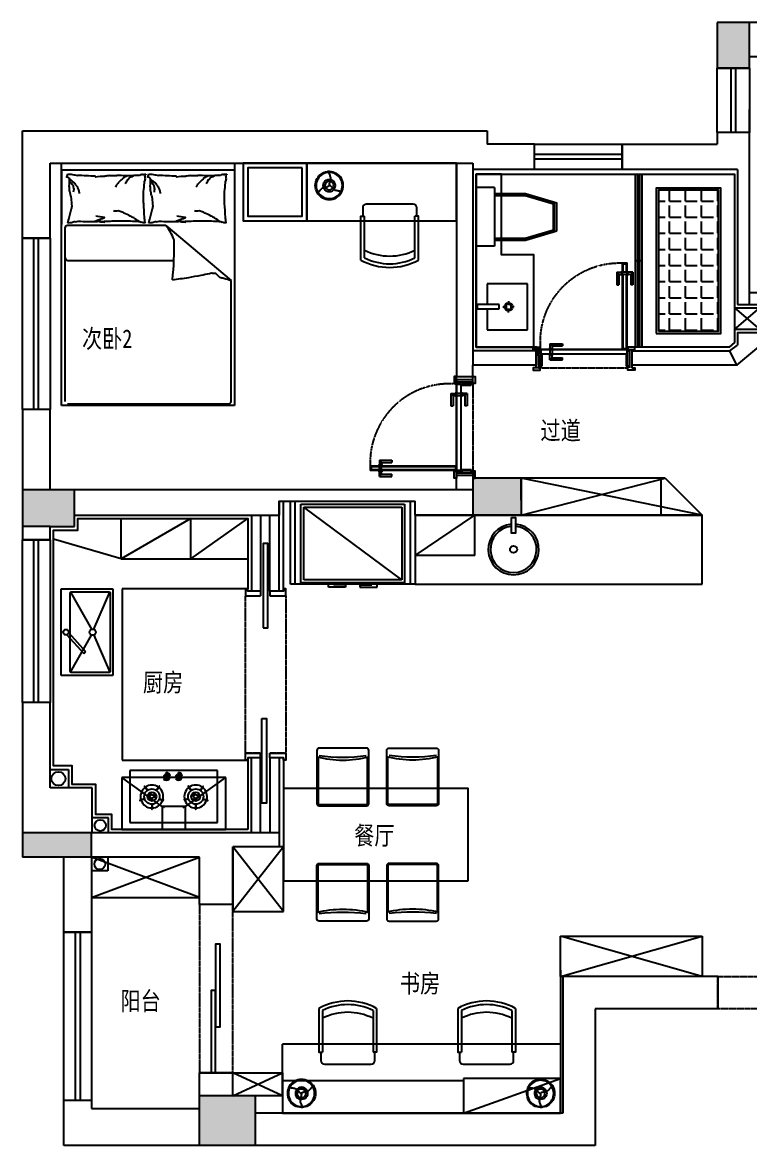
# Model space of a CAD drawing. Header units: millimetres. Extents: x 84840 to 206424, y -288515 to -124389.
# Drawn here: x 93006 to 99320, y -134124 to -124389 of the extents above; entities that cross this region are included whole.
import ezdxf
from ezdxf.lldxf.tags import DXFTag

# ---------------------------------------------------------------- set-up
doc = ezdxf.new("R2010")
doc.units = ezdxf.units.MM
doc.linetypes.add('DASHED2', pattern=[0.375, 0.25, -0.125])
doc.linetypes.add('HIDDEN', pattern=[0.375, 0.25, -0.125])
for name, color, linetype in [('8', 8, 'Continuous'), ('C-门套', 16, 'Continuous'), ('F-地坪3(地台)', 6, 'Continuous'), ('P-原墙线', 7, 'Continuous'), ('P-固定家具1(到顶)', 3, 'Continuous'), ('P-固定家具2(不到顶)', 2, 'Continuous'), ('P-完成面', 1, 'Continuous'), ('P-文字', 3, 'Continuous'), ('P-新墙线', 4, 'Continuous'), ('P-洁具', 3, 'Continuous'), ('P-活动家具', 3, 'Continuous'), ('P-窗', 3, 'Continuous'), ('P-门', 1, 'Continuous'), ('P-门套', 1, 'Continuous')]:
    doc.layers.add(name, color=color, linetype=linetype)
doc.styles.add('H1', font='SimSun.ttf')
tags = doc.linetypes.add('ACAD_ISO03W100', pattern=[30, 12, -18]).pattern_tags.tags
tags[6:7] = [DXFTag(74, 4), DXFTag(75, 0), DXFTag(340, '0'), DXFTag(46, 1.0), DXFTag(50, 0.0), DXFTag(44, 0.0), DXFTag(45, 0.0)]
tags[4:5] = [DXFTag(74, 4), DXFTag(75, 0), DXFTag(340, '0'), DXFTag(46, 1.0), DXFTag(50, 0.0), DXFTag(44, 0.0), DXFTag(45, 0.0)]

# ---------------------------------------------------------------- blocks, each defined once
blk = doc.blocks.new('A$C224B1EEF')
at = {"color": 252}
for p, q in [((59.8, 427.4), (134.4, 679.4)), ((68.5, 426.1), (140.9, 670.6)), ((373, 679.4), (134.4, 679.4)), ((366.5, 670.6), (140.9, 670.6)), ((438.8, 426.1), (366.5, 670.6)), ((447.5, 427.4), (373, 679.4)), ((59.8, 160), (59.8, 427.4)), ((68.5, 160), (68.5, 426.1)), ((438.8, 160), (438.8, 426.1)), ((447.5, 160), (447.5, 427.4))]:
    blk.add_line(p, q, dxfattribs=at)
at = {"layer": '8'}
for p, q in [((0, 160), (507.4, 160)), ((0, 160), (0, 1)), ((0, 160), (0, 1)), ((507.4, 160), (507.4, 1)), ((507.4, 160), (507.4, 1)), ((507.4, 1), (0, 1))]:
    blk.add_line(p, q, dxfattribs=at)
at = {"layer": 'P-固定家具2(不到顶)', "color": 3}
for p, q in [((51.1, 428.7), (131.7, 701.1)), ((375.6, 701.1), (131.7, 701.1)), ((456.2, 428.7), (375.6, 701.1)), ((51.1, 160), (51.1, 428.7)), ((456.2, 160), (456.2, 428.7))]:
    blk.add_line(p, q, dxfattribs=at)
blk = doc.blocks.new('A$C4DF24944')
at = {"layer": 'P-活动家具'}
for p, q in [((900, 510), (0, 510)), ((0, 510), (0, 60)), ((350, 510), (350, 310)), ((550, 310), (550, 510)), ((900, 60), (900, 510)), ((830, 450), (70, 450)), ((70, 450), (70, 0)), ((830, 0), (830, 450)), ((350, 310), (0, 60)), ((350, 310), (550, 310)), ((550, 310), (900, 60)), ((0, 60), (900, 60)), ((70, 0), (830, 0)), ((350, 0), (550, 0))]:
    blk.add_line(p, q, dxfattribs=at)
at = {"layer": 'P-活动家具', "color": 252}
for p, q in [((258.3, 292.6), (258.3, 333.3)), ((261.6, 292.6), (261.6, 333.3)), ((638.3, 292.6), (638.3, 333.3)), ((641.6, 292.6), (641.6, 333.3)), ((195.1, 244.3), (156.5, 256.9)), ((196.2, 247.5), (157.5, 260)), ((323.8, 247.5), (362.5, 260)), ((324.8, 244.3), (363.5, 256.9)), ((575.1, 244.3), (536.5, 256.9)), ((576.2, 247.5), (537.5, 260)), ((703.8, 247.5), (742.5, 260)), ((704.8, 244.3), (743.5, 256.9)), ((218.9, 171.2), (195, 138.4)), ((221.6, 169.3), (197.7, 136.4)), ((298.4, 169.3), (322.3, 136.4)), ((301.1, 171.2), (325, 138.4)), ((598.9, 171.2), (575, 138.4)), ((601.6, 169.3), (577.7, 136.4)), ((678.4, 169.3), (702.3, 136.4)), ((681.1, 171.2), (705, 138.4)), ((380, 51.5), (377, 51.5)), ((380, 48.5), (377, 48.5)), ((407, 67.2), (407, 32.7)), ((408.5, 80), (408.5, 83)), ((410, 20), (410, 17)), ((411.5, 80), (411.5, 83)), ((413, 67.2), (413, 32.7)), ((431.2, 71.2), (433.3, 73.3)), ((485, 51.5), (482, 51.5)), ((485, 48.5), (482, 48.5)), ((512, 67.2), (512, 32.7)), ((513.5, 80), (513.5, 83)), ((515, 20), (515, 17)), ((516.5, 80), (516.5, 83)), ((518, 67.2), (518, 32.7)), ((536.2, 71.2), (538.3, 73.3))]:
    blk.add_line(p, q, dxfattribs=at)
for centre, radius in [((260, 225), 66), ((260, 225), 38.5), ((260, 225), 16.5), ((640, 225), 66), ((640, 225), 38.5), ((640, 225), 16.5), ((410, 50), 20), ((515, 50), 20)]:
    blk.add_circle(centre, radius, dxfattribs=at)
for centre, radius, start, end in [((260, 225), 99, 90.9543, 161.04435), ((260, 333.3), 1.65, 359.99932, 179.99932), ((260, 292.6), 1.65, 179.99932, 359.99932), ((260, 225), 99, 18.9543, 89.04435), ((363, 318.5), 1.65, 287.99932, 107.99932), ((537, 318.5), 1.65, 71.99932, 251.99932), ((640, 225), 99, 90.9543, 161.04435), ((640, 333.3), 1.65, 359.99932, 179.99932), ((640, 292.6), 1.65, 179.99932, 359.99932), ((640, 225), 99, 18.9543, 89.04435), ((157, 258.5), 1.65, 71.99932, 251.99932), ((260, 225), 99, 162.9543, 233.04435), ((195.7, 245.9), 1.65, 251.99932, 71.99932), ((232.5, 225), 5.5, 359.99932, 179.99932), ((260, 225), 33, 179.99932, 213.52516), ((237.1, 209.8), 5.5, 213.52516, 33.52516), ((260, 225), 22, 179.99932, 213.52516), ((258.3, 252.4), 5.5, 93.52516, 273.52516), ((260, 225), 33, 59.99932, 93.52516), ((260, 225), 22, 59.99932, 93.52516), ((273.7, 201.2), 5.5, 119.99932, 299.99932), ((273.7, 248.8), 5.5, 239.99932, 59.99932), ((260, 225), 22, 299.99932, 333.52516), ((260, 225), 33, 299.99932, 333.52516), ((284.6, 212.7), 5.5, 333.52516, 153.52516), ((260, 225), 99, 306.9543, 17.04435), ((324.3, 245.9), 1.65, 107.99932, 287.99932), ((640, 225), 99, 162.95565, 233.0457), ((575.7, 245.9), 1.65, 251.99932, 71.99932), ((612.5, 225), 5.5, 359.99932, 179.99932), ((640, 225), 33, 179.99932, 213.52516), ((617.1, 209.8), 5.5, 213.52516, 33.52516), ((640, 225), 22, 179.99932, 213.52516), ((638.3, 252.4), 5.5, 93.52516, 273.52516), ((640, 225), 33, 59.99932, 93.52516), ((640, 225), 22, 59.99932, 93.52516), ((653.7, 201.2), 5.5, 119.99932, 299.99932), ((653.7, 248.8), 5.5, 239.99932, 59.99932), ((640, 225), 22, 299.99932, 333.52516), ((640, 225), 33, 299.99932, 333.52516), ((664.6, 212.7), 5.5, 333.52516, 153.52516), ((640, 225), 99, 306.9543, 17.04435), ((704.3, 245.9), 1.65, 107.99932, 287.99932), ((743, 258.5), 1.65, 287.99932, 107.99932), ((196.3, 137.4), 1.65, 143.99932, 323.99932), ((260, 225), 99, 234.9543, 305.04435), ((220.2, 170.3), 1.65, 323.99932, 143.99932), ((299.8, 170.3), 1.65, 35.99932, 215.99932), ((323.6, 137.4), 1.65, 215.99932, 35.99932), ((576.3, 137.4), 1.65, 143.99932, 323.99932), ((640, 225), 99, 234.9543, 305.04435), ((600.2, 170.3), 1.65, 323.99932, 143.99932), ((679.8, 170.3), 1.65, 35.99932, 215.99932), ((703.6, 137.4), 1.65, 215.99932, 35.99932), ((410, 50), 33, 92.60458, 177.39407), ((410, 50), 33, 182.60458, 269.99932), ((410, 50), 30, 92.86531, 177.13334), ((410, 50), 30, 182.86531, 269.99932), ((410, 50), 18, 99.59339, 260.40526), ((410, 67), 3.01, 355.12371, 184.87494), ((410, 33), 3.01, 175.12371, 4.87494), ((410, 50), 33, 44.99932, 87.39407), ((410, 50), 30, 44.99932, 87.13334), ((410, 50), 18, 279.59339, 80.40526), ((515, 50), 33, 92.60458, 177.39407), ((515, 50), 33, 182.60458, 269.99932), ((515, 50), 30, 92.86531, 177.13334), ((515, 50), 30, 182.86531, 269.99932), ((515, 50), 18, 99.59339, 260.40526), ((515, 67), 3.01, 355.12371, 184.87494), ((515, 33), 3.01, 175.12371, 4.87494), ((515, 50), 33, 44.99932, 87.39407), ((515, 50), 30, 44.99932, 87.13334), ((515, 50), 18, 279.59339, 80.40526)]:
    blk.add_arc(centre, radius, start, end, dxfattribs=at)
blk = doc.blocks.new('A$C5B623725')
at = {"layer": 'P-固定家具2(不到顶)', "color": 3}
blk.add_lwpolyline([(5, 450), (745, 450, -0.414214), (750, 445), (750, 5, -0.414214), (745, 0), (5, 0, -0.414214), (0, 5), (0, 445, -0.414214)], format="xyb", close=True, dxfattribs=at)
at = {"layer": 'P-活动家具', "color": 252}
for p, q in [((351.7, 400.6), (190, 253.1)), ((27.9, 367.1), (350.2, 185.9)), ((368, 384.2), (206.6, 237.1)), ((722.1, 367.1), (399.8, 185.9)), ((190, 253.1), (206.6, 237.1)), ((350.2, 164.9), (27.9, 27.9)), ((399.8, 164.9), (722.1, 27.9))]:
    blk.add_line(p, q, dxfattribs=at)
blk.add_lwpolyline([(35, 370), (715, 370, -0.414214), (725, 360), (725, 35, -0.414214), (715, 25), (35, 25, -0.414214), (25, 35), (25, 360, -0.414214)], format="xyb", close=True, dxfattribs=at)
for centre, radius in [((375, 407.4), 24.2), ((375, 175.4), 26.9)]:
    blk.add_circle(centre, radius, dxfattribs=at)
blk = doc.blocks.new('A$C404574AA')
at = {"layer": 'P-门'}
for p, q in [((650.6, 803, 233.2), (650.6, 784, 233.2)), ((760.1, 803, 233.2), (650.6, 803, 233.2)), ((741.1, 784, 233.2), (650.6, 784, 233.2)), ((741.1, 784, 233.2), (760.1, 803, 233.2)), ((741.1, 784, 233.2), (741.1, 758, 233.2)), ((760.1, 803, 233.2), (760.1, 758, 233.2)), ((90, 753, 233.2), (840, 753, 233.2)), ((90, 713, 233.2), (90, 753, 233.2)), ((90, 713, 233.2), (840, 713, 233.2)), ((741.1, 682, 233.2), (650.6, 682, 233.2)), ((650.6, 663, 233.2), (650.6, 682, 233.2)), ((730.6, 758, 233.2), (730.6, 753, 233.2)), ((730.6, 758, 233.2), (770.6, 758, 233.2)), ((730.6, 708, 233.2), (730.6, 713, 233.2)), ((730.6, 708, 233.2), (770.6, 708, 233.2)), ((740.8, 753, 233.2), (740.8, 713, 233.2)), ((741.1, 682, 233.2), (741.1, 708, 233.2)), ((741.1, 682, 233.2), (760.1, 663, 233.2)), ((760.1, 663, 233.2), (760.1, 708, 233.2)), ((760.3, 753, 233.2), (760.3, 713, 233.2)), ((770.6, 758, 233.2), (770.6, 753, 233.2)), ((770.6, 708, 233.2), (770.6, 713, 233.2)), ((840, 713, 233.2), (840, 753, 233.2)), ((760.1, 663, 233.2), (650.6, 663, 233.2))]:
    blk.add_line(p, q, dxfattribs=at)
at = {"layer": 'P-门', "color": 252, "linetype": 'ACAD_ISO03W100', "ltscale": 0.001}
for p, q in [((50, 753, 233.2), (50, 3, 233.2)), ((50, 753, 233.2), (90, 753, 233.2)), ((90, 753, 233.2), (90, 3, 233.2)), ((90, 3, 233.2), (90, 743, 233.2)), ((0, 82.9, 233.2), (0, 192.4, 233.2)), ((0, 192.4, 233.2), (19, 192.4, 233.2)), ((19, 101.9, 233.2), (0, 82.9, 233.2)), ((19, 101.9, 233.2), (19, 192.4, 233.2)), ((19, 101.9, 233.2), (45, 101.9, 233.2)), ((45, 112.4, 233.2), (45, 72.4, 233.2)), ((45, 112.4, 233.2), (50, 112.4, 233.2)), ((90, 102.2, 233.2), (50, 102.2, 233.2)), ((95, 112.4, 233.2), (90, 112.4, 233.2)), ((95, 112.4, 233.2), (95, 72.4, 233.2)), ((121, 101.9, 233.2), (95, 101.9, 233.2)), ((140, 192.4, 233.2), (121, 192.4, 233.2)), ((121, 101.9, 233.2), (121, 192.4, 233.2)), ((121, 101.9, 233.2), (140, 82.9, 233.2)), ((140, 82.9, 233.2), (140, 192.4, 233.2)), ((0, 82.9, 233.2), (45, 82.9, 233.2)), ((45, 72.4, 233.2), (50, 72.4, 233.2)), ((90, 82.7, 233.2), (50, 82.7, 233.2)), ((50, 3, 233.2), (90, 3, 233.2)), ((95, 72.4, 233.2), (90, 72.4, 233.2)), ((140, 82.9, 233.2), (95, 82.9, 233.2))]:
    blk.add_line(p, q, dxfattribs=at)
at = {"layer": 'P-门', "color": 252}
for p, q in [((100, 713, 233.2), (100, 753, 233.2)), ((100, 747, 233.2), (740.8, 747, 233.2)), ((100, 719, 233.2), (740.8, 719, 233.2)), ((760.3, 747, 233.2), (832, 747, 233.2)), ((760.3, 719, 233.2), (832, 719, 233.2)), ((832, 713, 233.2), (832, 753, 233.2))]:
    blk.add_line(p, q, dxfattribs=at)
at = {"layer": 'P-门', "color": 252, "linetype": 'DASHED2'}
blk.add_arc((154.7, 685.8, 233.2), 685.8, 264.58541, 2.27588, dxfattribs=at)
blk = doc.blocks.new('A$C0BB32EA6')
at = {"color": 250}
blk.add_arc((223.5, 2013), 1591.3, 262.61273, 277.38727, dxfattribs=at)
at = {"layer": 'P-活动家具'}
for p, q in [((430, 500), (20, 500)), ((0, 480), (0, 118.4)), ((450, 118.4), (450, 480)), ((0, 118.4), (0, 20)), ((450, 20), (450, 118.4)), ((20, 0), (430, 0))]:
    blk.add_line(p, q, dxfattribs=at)
at = {"layer": 'P-活动家具', "color": 250}
for p, q in [((10, 421.9), (10, 20)), ((440, 20), (440, 421.9)), ((20, 10), (430, 10))]:
    blk.add_line(p, q, dxfattribs=at)
at = {"layer": 'P-活动家具'}
for centre, radius, start, end in [((20, 480), 20, 90, 180), ((430, 480), 20, 0, 90), ((225, 1333.7), 937.3, 256.11001, 283.88999), ((20, 20), 20, 180, 270), ((430, 20), 20, 270, 0)]:
    blk.add_arc(centre, radius, start, end, dxfattribs=at)
at = {"layer": 'P-活动家具', "color": 250}
for centre, start, end in [((20, 20), 180, 270), ((430, 20), 270, 0)]:
    blk.add_arc(centre, 10, start, end, dxfattribs=at)
blk = doc.blocks.new('A$C323B2213')
at = {"layer": 'P-活动家具'}
blk.add_lwpolyline([(0, 1149.9), (0, 349.9), (1600, 349.9), (1600, 1149.9)], close=True, dxfattribs=at)
blk.add_blockref('A$C0BB32EA6', (256.2, 999.9), dxfattribs=at)
at = {"layer": 'P-活动家具', "xscale": -1}
blk.add_blockref('A$C0BB32EA6', (1311.6, 999.9), dxfattribs=at)
at = {"layer": 'P-活动家具', "xscale": -1, "rotation": 180}
blk.add_blockref('A$C0BB32EA6', (256.2, 500), dxfattribs=at)
at = {"layer": 'P-活动家具', "rotation": 180}
blk.add_blockref('A$C0BB32EA6', (1311.6, 500), dxfattribs=at)
blk = doc.blocks.new('A$C674F3EA9')
at = {"color": 252, "linetype": 'ACAD_ISO03W100'}
blk.add_lwpolyline([(484.4, 443.9), (484.4, 516.8, 0.414214), (453.1, 548.1), (46.9, 548.1, 0.414214), (15.6, 516.8), (15.6, 443.9)], format="xyb", dxfattribs=at)
for points in [[(0, 373), (0, 443.9), (31.3, 443.9)], [(31.3, 373), (31.3, 443.9)], [(468.8, 373), (468.8, 443.9)], [(500, 373), (500, 443.9), (468.8, 443.9)]]:
    blk.add_lwpolyline(points, dxfattribs=at)
for points in [[(0, 63.7), (0, 373)], [(31.3, 82.7), (31.3, 373)], [(468.8, 82.7), (468.8, 373)], [(500, 63.7), (500, 373)]]:
    blk.add_lwpolyline(points)
for centre, radius, start, end in [((250, 588.7, 0), 490.4, 243.50911, 296.49088), ((250, 521.6, 0), 521.7, 241.36424, 298.63576), ((250, 521.6, 0), 490.4, 243.50911, 296.49088)]:
    blk.add_arc(centre, radius, start, end)
blk = doc.blocks.new('asdasdw')
at = {"color": 252, "linetype": 'ByBlock'}
for major_axis, start_param, end_param in [((-66, 135), 5.497787, 8.63938), ((-62, 126), 5.497787, 8.63938), ((-62, 126), 2.356194, 5.497787), ((-20.6, 42.1), 5.497787, 8.63938), ((-20.6, 42.1), 2.356194, 5.497787)]:
    blk.add_ellipse((4741, 6513, 0), major_axis=major_axis, ratio=1, start_param=start_param, end_param=end_param, dxfattribs=at)
at = {"color": 252, "linetype": 'ByBlock', "extrusion": (0, 0, -1)}
blk.add_ellipse((4741, 6513, 0), major_axis=(135, 66), ratio=1, start_param=5.497787, end_param=8.63938, dxfattribs=at)
at = {"color": 252}
blk.add_ellipse((4741, 6513, 0), major_axis=(-28.8, 59), ratio=1, start_param=5.497787, end_param=8.63938, dxfattribs=at)
at = {"color": 252, "extrusion": (0, 0, -1)}
blk.add_ellipse((4741, 6513, 0), major_axis=(59, 28.8), ratio=1, start_param=5.497787, end_param=8.63938, dxfattribs=at)
at = {"color": 252}
for points in [[(4857, 6623, 0), (4846, 6613, 0), (4834, 6595, 0), (4827, 6580, 0), (4819, 6566, 0), (4806, 6551, 0), (4787, 6542, 0), (4757, 6527, 0), (4746, 6519, 0), (4739, 6513, 0)], [(4589, 6558, 0), (4603, 6554, 0), (4624, 6552, 0), (4641, 6553, 0), (4657, 6553, 0), (4676, 6549, 0), (4693, 6538, 0), (4721, 6519, 0), (4734, 6513, 0), (4743, 6511, 0)], [(4779, 6358, 0), (4776, 6372, 0), (4767, 6391, 0), (4757, 6405, 0), (4749, 6419, 0), (4743, 6438, 0), (4744, 6458, 0), (4746, 6492, 0), (4745, 6506, 0), (4743, 6515, 0)]]:
    blk.add_spline(points, degree=3, dxfattribs=at)
blk = doc.blocks.new('A$C3AD5280B')
at = {"layer": 'P-活动家具', "color": 8}
for p, q in [((238.6, 717.9), (238.6, 680)), ((387.4, 717.9), (238.6, 717.9)), ((283, 698.9), (283, 680)), ((393.8, 698.9), (283, 698.9)), ((387.4, 680), (387.4, 717.9)), ((393.8, 680), (393.8, 698.9)), ((506.2, 698.9), (617, 698.9)), ((506.2, 680), (506.2, 698.9)), ((512.6, 717.9), (661.4, 717.9)), ((512.6, 680), (512.6, 717.9)), ((617, 698.9), (617, 680)), ((661.4, 717.9), (661.4, 680)), ((900, 680), (0, 680)), ((0, 680), (0, 0)), ((875, 655), (25, 655)), ((875, 655), (25, 25)), ((25, 655), (25, 25)), ((238.6, 680), (387.4, 680)), ((661.4, 680), (512.6, 680)), ((875, 25), (875, 655)), ((900, 0), (900, 680)), ((25, 25), (875, 25)), ((0, 0), (900, 0))]:
    blk.add_line(p, q, dxfattribs=at)
blk = doc.blocks.new('A$C54785E95')
at = {"layer": 'P-新墙线', "color": 252}
blk.add_circle((220, 220), 30.3, dxfattribs=at)
at = {"layer": 'P-活动家具', "color": 252}
blk.add_lwpolyline([(201.8, 497), (238.2, 497), (238.2, 359.6), (201.8, 359.6)], close=True, dxfattribs=at)
for radius, start, end in [(220, 94.7371, 85.2629), (200, 95.21206, 84.78794)]:
    blk.add_arc((220, 220), radius, start, end, dxfattribs=at)
blk = doc.blocks.new('A$C00294823')
at = {"layer": 'F-地坪3(地台)'}
h = blk.add_hatch(dxfattribs=at)
h.set_pattern_fill('ANGLE', color=252, scale=20, style=0)
h.set_pattern_definition([(0, (-202855.95, 4961.59), (0, 139.7), [101.6, -38.1]), (90, (-202855.95, 4961.59), (-139.7, 9e-15), [101.6, -38.1])])
h.paths.add_polyline_path([(6035, 9660), (5515, 9660), (5515, 9498.6, -0.295382), (5527, 9462.5), (5515, 9416.4), (5515, 8440), (6035, 8440)])
at = {"layer": 'P-原墙线'}
h = blk.add_hatch(color=8, dxfattribs=at)
h.paths.add_polyline_path([(12250, 11115), (11775, 11115), (11775, 10765), (12250, 10765)])
h.paths.add_polyline_path([(6305, 11115), (6025, 11115), (6025, 10720), (6305, 10720), (6305, 10820)])
h = blk.add_hatch(color=8, dxfattribs=at)
h.paths.add_polyline_path([(4325, 6845), (4325, 6975), (4325, 7165), (3905, 7165), (3905, 7065), (3905, 6845)])
h.paths.add_polyline_path([(7085, 6845), (7410, 6845), (7410, 7465), (7085, 7465)])
for points in [[(0, 6745), (240, 6745), (450, 6745), (450, 6845), (450, 7065), (240, 7065), (0, 7065)], [(600, 3880), (600, 4090), (0, 4090), (0, 3880)], [(1825, 1810), (1535, 1810), (1535, 1380), (2020, 1380), (2020, 1810)]]:
    blk.add_hatch(color=8, dxfattribs=at).paths.add_polyline_path(points)
at = {"layer": 'C-门套', "linetype": 'HIDDEN'}
blk.add_line((2065, 4740), (2065, 4780), dxfattribs=at)
for points in [[(4493.8, 8120), (5243.8, 8120), (5243.8, 8280), (4493.8, 8280)], [(1535, 2010), (1825, 2010), (1825, 3470), (1535, 3470)], [(6030, 2845), (7080, 2845), (7080, 2565), (6030, 2565)]]:
    blk.add_lwpolyline(points, close=True, dxfattribs=at)
at = {"layer": 'C-门套', "linetype": 'HIDDEN', "elevation": 116.6}
blk.add_lwpolyline([(3905, 7980), (3905, 7230), (3765, 7230), (3765, 7980)], close=True, dxfattribs=at)
at = {"layer": 'C-门套', "linetype": 'HIDDEN'}
for points in [[(2065, 4780), (1935, 4780), (1935, 6145), (2065, 6145)], [(2065, 4780), (1935, 4780), (1935, 6145), (2065, 6145)], [(2145, 6145), (2285, 6145), (2285, 4780), (2145, 4780)], [(2145, 6145), (2285, 6145), (2285, 4780), (2145, 4780)]]:
    blk.add_lwpolyline(points, dxfattribs=at)
at = {"layer": 'F-地坪3(地台)'}
for p, q in [((5315, 8300), (5315, 9800)), ((5375, 8300), (5375, 9800))]:
    blk.add_line(p, q, dxfattribs=at)
at = {"layer": 'F-地坪3(地台)', "color": 252}
for points in [[(5495, 8420), (6055, 8420), (6055, 9680), (5495, 9680)], [(5515, 8440), (6035, 8440), (6035, 9660), (5515, 9660)]]:
    blk.add_lwpolyline(points, close=True, dxfattribs=at)
at = {"layer": 'P-原墙线'}
for p, q in [((13900, 11115), (6025, 11115)), ((6025, 11115), (6025, 10720)), ((6305, 10820), (6305, 11115)), ((6305, 10720), (6305, 10820)), ((6305, 10820), (8175, 10820)), ((6305, 10720), (6025, 10720)), ((6305, 8670), (6305, 10360)), ((0, 9245), (0, 10175)), ((0, 10175), (4030, 10175)), ((4030, 10175), (4030, 10060)), ((6305, 10160), (6025, 10160)), ((6025, 10160), (6025, 10060)), ((4440, 10060), (4030, 10060)), ((4440, 9840), (4440, 10060)), ((5200, 9840), (5200, 10060)), ((5200, 10060), (6025, 10060)), ((240, 9245), (240, 9895)), ((240, 9895), (1805, 9895)), ((1805, 9895), (3905, 9895)), ((3905, 9895), (3905, 9840)), ((4440, 9840), (3905, 9840)), ((6200, 9840), (5200, 9840)), ((6200, 9840), (6200, 8670)), ((240, 9245), (0, 9245)), ((5283.8, 8270), (6133.8, 8270)), ((5283.8, 8270), (5283.8, 8145)), ((6200, 8145), (5283.8, 8145)), ((240, 7760), (0, 7760)), ((0, 7760), (0, 6630)), ((240, 7065), (240, 7760)), ((4325, 7165), (3905, 7165)), ((3905, 7165), (3905, 7065)), ((4325, 6975), (4325, 7165)), ((240, 7065), (0, 7065)), ((1805, 7065), (240, 7065)), ((450, 6845), (450, 7065)), ((3905, 7065), (1805, 7065)), ((3905, 7065), (3905, 6845)), ((2225, 6965), (2225, 6845)), ((3405, 6845), (3405, 6965)), ((4325, 6975), (4325, 6845)), ((450, 6745), (450, 6845)), ((450, 6845), (2225, 6845)), ((1985, 6845), (1985, 6185)), ((2065, 6845), (2065, 6185)), ((2145, 6185), (2145, 6845)), ((2225, 6185), (2225, 6845)), ((3405, 6845), (4325, 6845)), ((240, 6745), (0, 6745)), ((240, 6630), (240, 6745)), ((240, 6745), (450, 6745)), ((240, 6630), (0, 6630)), ((2065, 6185), (1985, 6185)), ((2225, 6185), (2145, 6185)), ((2225, 6185), (2145, 6185)), ((240, 5220), (0, 5220)), ((0, 5220), (0, 3880)), ((240, 4480), (240, 5220)), ((2065, 4740), (1985, 4740)), ((1985, 4090), (1985, 4740)), ((2065, 4090), (2065, 4740)), ((2225, 4740), (2145, 4740)), ((2145, 4740), (2145, 4090)), ((2225, 4740), (2225, 4090)), ((240, 4640), (400, 4640)), ((400, 4640), (400, 4480)), ((605, 4480), (240, 4480)), ((605, 4090), (605, 4480)), ((745, 4220), (605, 4220)), ((745, 4090), (745, 4220)), ((605, 4090), (0, 4090)), ((600, 3880), (600, 4090)), ((2225, 4090), (605, 4090)), ((2225, 4090), (2225, 3970)), ((1825, 3470), (1825, 3970)), ((2225, 3970), (1825, 3970)), ((600, 3880), (0, 3880)), ((360, 3230), (360, 3880)), ((1535, 3880), (600, 3880)), ((600, 3880), (600, 3230)), ((740, 3880), (740, 3760)), ((1535, 3470), (1535, 3880)), ((740, 3760), (600, 3760)), ((1825, 3470), (1535, 3470)), ((600, 3230), (360, 3230)), ((5335, 2845), (4685, 2845)), ((4685, 2845), (4685, 1660)), ((6030, 2845), (5335, 2845)), ((6030, 2845), (6030, 2565)), ((6030, 2565), (4965, 2565)), ((4965, 2565), (4965, 1380)), ((1825, 2010), (1535, 2010)), ((1535, 1380), (1535, 2010)), ((1825, 1810), (1825, 2010)), ((600, 1770), (360, 1770)), ((360, 1380), (360, 1770)), ((600, 1770), (600, 1700)), ((1825, 1810), (1535, 1810)), ((2020, 1810), (1825, 1810)), ((2020, 1380), (2020, 1810)), ((600, 1700), (1535, 1700)), ((4685, 1660), (2020, 1660)), ((2020, 1380), (360, 1380)), ((4965, 1380), (2020, 1380))]:
    blk.add_line(p, q, dxfattribs=at)
blk.add_lwpolyline([(2225, 6845), (2225, 6965), (3405, 6965)], dxfattribs=at)
for centre, radius in [((311.6, 4560), 60.5), ((675, 4155), 49), ((670, 3820), 46.7)]:
    blk.add_circle(centre, radius, dxfattribs=at)
at = {"layer": 'P-固定家具1(到顶)'}
for p, q in [((5574.6, 7165), (4325, 7165)), ((4325, 7165), (4325, 6845)), ((5574.6, 7165), (5894.6, 6845)), ((2325, 6245), (2325, 6965)), ((2365, 6245), (2365, 6965)), ((3365, 6245), (3365, 6965)), ((5894.6, 6845), (3404, 6845)), ((3405, 6845), (3405, 6245)), ((4315, 6845), (5894.6, 6845)), ((5894.6, 6245), (5894.6, 6845)), ((3404, 6245), (2325, 6245)), ((3404, 6245), (5894.6, 6245)), ((2265, 3970), (1825, 3970)), ((1825, 3970), (1825, 3410)), ((2265, 3410), (2265, 3970)), ((1825, 3410), (2265, 3410)), ((4665, 2845), (4665, 3195)), ((4665, 3195), (5894.6, 3195)), ((5894.6, 3195), (5894.6, 2845)), ((5894.6, 2845), (4665, 2845))]:
    blk.add_line(p, q, dxfattribs=at)
at = {"layer": 'P-固定家具1(到顶)', "color": 252}
for p, q in [((5894.6, 6845), (4325, 7165)), ((4325, 6845), (5574.6, 7165)), ((3404, 6495), (3923.7, 6845)), ((3923.7, 6495), (3923.7, 6845)), ((3923.7, 6495), (3404, 6495)), ((2265, 3410), (1825, 3970)), ((2265, 3970), (1825, 3410)), ((600, 3530), (1535, 3880)), ((1535, 3530), (600, 3880)), ((5894.6, 2845), (4665, 3195)), ((4665, 2845), (5894.6, 3195)), ((1825, 1810), (2255, 2010)), ((2255, 1810), (1825, 2010)), ((3825, 1660), (4665, 1960)), ((3825, 1960), (3825, 1660)), ((3825, 1960), (3825, 1660)), ((3825, 1940), (2255, 1940)), ((2255, 1810), (2020, 1810))]:
    blk.add_line(p, q, dxfattribs=at)
at = {"layer": 'P-固定家具1(到顶)'}
blk.add_lwpolyline([(1535, 3880), (600, 3880), (600, 3530), (1535, 3530)], close=True, dxfattribs=at)
for points in [[(4665, 2900), (4665, 1660)], [(2255, 2010), (2255, 1660), (2020, 1660), (2020, 1810), (1825, 1810), (1825, 2010), (2255, 2010)]]:
    blk.add_lwpolyline(points, dxfattribs=at)
at = {"layer": 'P-固定家具1(到顶)', "color": 252}
blk.add_lwpolyline([(2255, 1960), (2255, 1660), (4665, 1660), (4665, 1960), (3825, 1960)], dxfattribs=at)
at = {"layer": 'P-固定家具2(不到顶)'}
for p, q in [((5335, 8300), (5335, 9800)), ((5355, 8300), (5355, 9800)), ((5375, 9050), (5315, 9050)), ((1955, 6205), (865, 6205)), ((865, 6205), (865, 4720)), ((865, 4720), (1955, 4720)), ((4665, 2260), (2255, 2260)), ((2255, 1810), (2255, 2260))]:
    blk.add_line(p, q, dxfattribs=at)
at = {"layer": 'P-固定家具2(不到顶)', "color": 8}
for p, q in [((855, 6465), (855, 6815)), ((1460, 6815), (855, 6465)), ((1460, 6465), (1460, 6815)), ((1460, 6465), (1955, 6815)), ((855, 6465), (270, 6635.8)), ((855, 6465), (1955, 6465))]:
    blk.add_line(p, q, dxfattribs=at)
at = {"layer": 'P-完成面'}
for p, q in [((6175, 8640), (6395, 8454.7)), ((6175, 8454.7), (6395, 8640)), ((2265, 6185), (2265, 6965)), ((2065, 6185), (2065, 6145)), ((2145, 6185), (2145, 6145)), ((2145, 4740), (2145, 4780)), ((2265, 4740), (2265, 3970))]:
    blk.add_line(p, q, dxfattribs=at)
at = {"layer": 'P-完成面', "color": 1}
blk.add_line((1955, 4720), (1955, 4120), dxfattribs=at)
at = {"layer": 'P-完成面'}
for points in [[(4460, 8300), (3935, 8300), (3935, 9800), (6175, 9800), (6175, 8340.8), (6127.7, 8300), (5290, 8300)], [(6175, 8640), (6395, 8640), (6395, 8454.7), (6175, 8454.7)], [(2065, 6185), (1955, 6185), (1955, 6205), (1935, 6205), (1935, 6178.3), (1935, 6145), (2065, 6145)], [(2265, 6205), (2265, 6185), (2145, 6185)], [(2145, 6145), (2285, 6145), (2285, 6205), (2265, 6205)], [(2065, 4740), (1955, 4740), (1955, 4720), (1935, 4720), (1935, 4746.7), (1935, 4780), (2065, 4780)], [(2145, 4780), (2285, 4780), (2285, 4720), (2265, 4720)], [(2265, 4720), (2265, 4740), (2145, 4740)]]:
    blk.add_lwpolyline(points, dxfattribs=at)
at = {"layer": 'P-完成面', "color": 1}
blk.add_lwpolyline([(1955, 4120), (775, 4120), (775, 4250), (635, 4250), (635, 4510), (430, 4510), (430, 4670), (270, 4670), (270, 5220), (270, 6715), (480, 6715), (480, 6815), (1955, 6815), (1955, 6205)], dxfattribs=at)
at = {"layer": 'P-新墙线', "linetype": 'ByBlock', "ltscale": 3}
for p, q in [((3765, 9895), (3765, 8145)), ((3905, 9840), (3905, 8145)), ((4453.8, 8270), (3905, 8270)), ((4453.8, 8270), (4453.8, 8145)), ((3765, 8145), (3765, 8045)), ((4453.8, 8145), (3905, 8145)), ((3905, 8045), (3905, 8145)), ((3765, 8045), (3905, 8045))]:
    blk.add_line(p, q, dxfattribs=at)
at = {"layer": 'P-新墙线'}
for p, q in [((7476.9, 8770), (6305, 8770)), ((6194.9, 8145), (6789.4, 8640)), ((6133.8, 8270), (6200, 8317)), ((6194.9, 8145), (6133.8, 8270)), ((5574.6, 7165), (5534.6, 7165)), ((5534.6, 7165), (5534.6, 6845))]:
    blk.add_line(p, q, dxfattribs=at)
blk.add_lwpolyline([(6200, 8670), (6420, 8670), (6420, 8424.7), (6200, 8424.7), (6200, 8317)], dxfattribs=at)
at = {"layer": 'P-新墙线', "linetype": 'ByBlock', "ltscale": 3, "elevation": 116.6}
blk.add_lwpolyline([(3765, 7190), (3905, 7190), (3905, 7065), (3765, 7065)], close=True, dxfattribs=at)
at = {"layer": 'P-洁具', "color": 252}
for p, q in [((4380, 8850), (4030, 8850)), ((4030, 8850), (4030, 8669)), ((4380, 8450), (4380, 8850)), ((4132.7, 8669), (3946.6, 8669)), ((3946.6, 8632), (3946.6, 8669)), ((4132.7, 8632), (4132.7, 8669)), ((4215, 8699.5), (4215, 8663.1)), ((3946.6, 8632), (4132.7, 8632)), ((4030, 8632), (4030, 8450)), ((4165.5, 8650), (4201.9, 8650)), ((4165.5, 8650), (4201.9, 8650)), ((4215, 8600.5), (4215, 8636.9)), ((4264.5, 8650), (4228.1, 8650)), ((4030, 8450), (4380, 8450))]:
    blk.add_line(p, q, dxfattribs=at)
at = {"layer": 'P-洁具', "color": 2}
blk.add_lwpolyline([(3935, 8300), (4435, 8300), (4435, 9100), (4155, 9100), (4155, 9800), (3935, 9800), (3935, 8300)], dxfattribs=at)
at = {"layer": 'P-洁具', "color": 252}
for radius in [35, 25]:
    blk.add_circle((4215, 8650), radius, dxfattribs=at)
at = {"layer": 'P-活动家具'}
for p, q in [((340, 7795), (340, 9895)), ((340, 9895), (1840, 9895)), ((340, 9839), (1840, 9839)), ((1840, 9895), (1840, 7795)), ((2465, 9895), (2465, 9395)), ((3765, 9895), (2465, 9895)), ((3765, 9395), (3765, 9895)), ((2465, 9395), (3765, 9395)), ((1840, 7795), (340, 7795))]:
    blk.add_line(p, q, dxfattribs=at)
at = {"layer": 'P-活动家具', "color": 252}
for p, q in [((340, 9839), (340, 9363.9)), ((1840, 9839), (1840, 9363.9)), ((403.3, 9410.2), (426.2, 9502)), ((1105.1, 9410.2), (1128.1, 9502)), ((1243.9, 9354.4), (390.9, 9354.4)), ((394.9, 9376.9), (403.3, 9410.2)), ((1096.8, 9376.9), (1105.1, 9410.2)), ((1243.9, 9354.4), (1808.4, 8879.5)), ((368.7, 9332.2), (368.7, 7830.7)), ((390.9, 9051.5), (1312.5, 9051.5)), ((1808.4, 7830.7), (1808.4, 8879.5)), ((390.9, 7808.5), (1786.2, 7808.5))]:
    blk.add_line(p, q, dxfattribs=at)
at = {"layer": 'P-活动家具'}
blk.add_lwpolyline([(2465, 9895), (1915, 9895), (1915, 9395), (2465, 9395)], close=True, dxfattribs=at)
at = {"layer": 'P-活动家具', "color": 252}
blk.add_lwpolyline([(2425, 9855), (1955, 9855), (1955, 9435), (2425, 9435)], close=True, dxfattribs=at)
for points in [[(407.7, 9738.5, 0.05369), (423.5, 9724.1, 0.070312), (432.5, 9710.5, 0.015448), (436.6, 9701, 0.013244), (440.8, 9689.6, 0.082127), (444.1, 9669.5, 0.064164), (440.8, 9643.7)], [(409.3, 9756.4, 0.077379), (448, 9728.2, 0.077379), (476.3, 9689.6, 0.047525), (487.3, 9662.3, 0.047525), (493, 9633.3)], [(912.7, 9785.5, -0.027842), (886.3, 9773.7, -0.048685), (872.4, 9764.7, -0.023666), (841.3, 9737.6, -0.031223), (820.2, 9714.6, -0.046801), (814.5, 9706.1, -0.023191), (805.6, 9687.5)], [(1003.8, 9791.8, -0.088153), (965.5, 9787.9, -0.088153), (930.8, 9770.9, -0.077547), (906.7, 9746.9, -0.077547), (891.1, 9716.7)], [(1109.6, 9738.5, 0.05369), (1125.3, 9724.1, 0.070312), (1134.4, 9710.5, 0.015448), (1138.5, 9701, 0.013244), (1142.7, 9689.6, 0.082127), (1146, 9669.5, 0.064164), (1142.7, 9643.7)], [(1111.2, 9756.4, 0.077379), (1149.9, 9728.2, 0.077379), (1178.2, 9689.6, 0.047525), (1189.2, 9662.3, 0.047525), (1194.9, 9633.3)], [(1614.6, 9785.5, -0.027842), (1588.2, 9773.7, -0.048685), (1574.2, 9764.7, -0.023666), (1543.2, 9737.6, -0.031223), (1522.1, 9714.6, -0.046801), (1516.4, 9706.1, -0.023191), (1507.5, 9687.5)], [(1705.7, 9791.8, -0.088153), (1667.3, 9787.9, -0.088153), (1632.7, 9770.9, -0.077547), (1608.6, 9746.9, -0.077547), (1593, 9716.7)], [(1008, 9391.4, -0.016108), (964.7, 9420.6, -0.024599), (935, 9437.3, -0.009477), (880.5, 9463.2, -0.015937), (847.3, 9476.9, -0.072521), (829.2, 9480.9, -0.033339), (788.9, 9481.1)], [(1709.9, 9391.4, -0.016108), (1666.6, 9420.6, -0.024599), (1636.8, 9437.3, -0.009477), (1582.4, 9463.2, -0.015937), (1549.2, 9476.9, -0.072521), (1531.1, 9480.9, -0.033339), (1490.8, 9481.1)], [(627.5, 9393.1, -0.009729), (657.8, 9403.2, -0.009729), (687.7, 9414.4, -0.007971), (711.8, 9424.4, -0.002711), (635.7, 9435.2)], [(1329.3, 9393.1, -0.009729), (1359.7, 9403.2, -0.009729), (1389.6, 9414.4, -0.007971), (1413.7, 9424.4, -0.002711), (1337.5, 9435.2)], [(1300.8, 8884.2, -0.007297), (1441.9, 8904, -0.009508), (1549.4, 8924, -0.006616), (1621.7, 8940, 0.023828), (1641.9, 8943.7, 0.052541), (1673.7, 8943.2, 0.032755), (1709.9, 8907.6, 0.013133), (1747.1, 8898.1, 0.007859), (1808.4, 8879.5)]]:
    blk.add_lwpolyline(points, format="xyb", dxfattribs=at)
for centre, radius, start, end in [((375.6, 9791.5), 14.6, 281.27238, 26.58052), ((375.6, 9739.3), 38, 26.58052, 85.59979), ((388.7, 9898.5), 100.4, 270, 281.27238), ((-137.1, 9756.7), 546.5, 353.76763, 360), ((434.6, 9977.1), 179, 261.5628, 270), ((526.4, 10124), 338.6, 254.25602, 261.5628), ((335.2, 5407.1), 4384.2, 86.1196, 88.15023), ((629.3, 9778.1), 4.11, 303.62062, 49.83043), ((714.4, 9256.1), 525.1, 90.00391, 99.07304), ((818.4, 9202.4), 588.1, 96.08669, 100.18988), ((748.5, 9956.3), 169.3, 272.53858, 280.18988), ((805.4, 10110.5), 321.9, 265.19815, 272.53858), ((809.9, 8818.7), 970.2, 85.19815, 89.42426), ((946.4, 8126.2), 1660.3, 89.42426, 91.90789), ((1046.7, 8878.2), 912, 91.90789, 95.25919), ((1046.9, 9738.2), 59.9, 95.25919, 120.65125), ((1043.8, 9829.8), 32.1, 265.69746, 300.65125), ((842.6, 9771.3), 220.4, 347.89054, 352.3191), ((1070.5, 9828.1), 27.9, 248.2117, 265.69746), ((1331.6, 9703.2), 273.4, 167.89054, 171.86652), ((1098.2, 9773.8), 36.4, 171.86652, 201.42098), ((1063.2, 9796.4), 4.75, 258.10694, 338.0096), ((1046.1, 9785.5), 17.3, 338.0096, 21.42098), ((1070.1, 9795.5), 2.58, 78.10694, 199.56397), ((1072, 9801.6), 3.8, 199.56397, 248.2117), ((1077.5, 9791.5), 14.6, 281.27238, 26.58052), ((1077.4, 9739.3), 38, 26.58052, 85.59979), ((1090.5, 9898.5), 100.4, 270, 281.27238), ((564.8, 9756.7), 546.5, 353.76763, 360), ((1136.4, 9977.1), 179, 261.5628, 270), ((1228.3, 10124), 338.6, 254.25602, 261.5628), ((1037.1, 5407.1), 4384.2, 86.1196, 88.15023), ((1331.2, 9778.1), 4.11, 303.62062, 49.83043), ((1416.3, 9256.1), 525.1, 90.00391, 99.07304), ((1520.3, 9202.4), 588.1, 96.08669, 100.18988), ((1450.4, 9956.3), 169.3, 272.53858, 280.18988), ((1507.3, 10110.5), 321.9, 265.19815, 272.53858), ((1511.8, 8818.7), 970.2, 85.19815, 89.42426), ((1648.3, 8126.2), 1660.3, 89.42426, 91.90789), ((1748.6, 8878.2), 912, 91.90789, 95.25919), ((1748.8, 9738.2), 59.9, 95.25919, 120.65125), ((1745.7, 9829.8), 32.1, 265.69746, 300.65125), ((1544.5, 9771.3), 220.4, 347.89054, 352.3191), ((1772.4, 9828.1), 27.9, 248.2117, 265.69746), ((2033.5, 9703.2), 273.4, 167.89054, 171.86652), ((1800.1, 9773.8), 36.4, 171.86652, 201.42098), ((1765.1, 9796.4), 4.75, 258.10694, 338.0096), ((1748, 9785.5), 17.3, 338.0096, 21.42098), ((1771.9, 9795.5), 2.58, 78.10694, 199.56397), ((1773.9, 9801.6), 3.8, 199.56397, 248.2117), ((182.7, 9659.2), 226.6, 360, 9.68436), ((-548.6, 9452.1), 980, 9.68436, 12.19838), ((296.9, 9627.6), 754.1, 356.63125, 1.63309), ((45.3, 9784.7), 1014.5, 352.3191, 356.63125), ((884.6, 9659.2), 226.6, 360, 9.68436), ((153.3, 9452.1), 980, 9.68436, 12.19838), ((998.8, 9627.6), 754.1, 356.63125, 1.63309), ((747.2, 9784.7), 1014.5, 352.3191, 356.63125), ((766.4, 9666.1), 352.4, 188.00505, 192.19838), ((1153.2, 9625.7), 732, 182.66488, 188.00505), ((-465, 9502.4), 1516.9, 1.63309, 3.05496), ((-14071, 8619.5), 15150.6, 3.05496, 3.50486), ((1468.3, 9666.1), 352.4, 188.00505, 192.19838), ((1855.1, 9625.7), 732, 182.66488, 188.00505), ((236.8, 9502.4), 1516.9, 1.63309, 3.05496), ((-13369.1, 8619.5), 15150.6, 3.05496, 3.50486), ((501.4, 9505.5), 75.2, 165.9548, 182.66488), ((1203.2, 9505.5), 75.2, 165.9548, 182.66488), ((390.9, 9332.2), 22.2, 90, 180), ((395, 9375.8), 1.02, 345.95506, 94.08294), ((445.5, 9078.9), 300.8, 94.08294, 99.4841), ((500.4, 9135.4), 255.2, 99.4841, 107.38641), ((443.4, 9519.3), 133, 276.43405, 287.38641), ((591.1, 11162.5), 1773.4, 266.51017, 271.94522), ((663.6, 9134.8), 255.6, 78.44144, 92.74906), ((606, 10656), 1268.9, 272.69346, 274.76579), ((787.3, 10848.5), 1465.1, 265.23375, 267.16236), ((671.4, 10884.4), 1493.5, 271.53552, 274.12818), ((810.7, 15748.6), 6353.9, 269.71345, 270.97038), ((998.9, 10686.5), 1293.3, 266.42603, 269.71345), ((1028.5, 9551.1), 162.1, 257.13096, 266.42603), ((1041.5, 9434.1), 50.3, 242.71588, 257.13096), ((1006.5, 9303.2), 85.3, 62.71588, 73.77885), ((1033.5, 9282.5), 97.2, 73.77885, 82.8796), ((706.6, 9364.9), 356.9, 3.50486, 9.99836), ((1062.1, 9375.4), 1.47, 82.8796, 163.30223), ((1083.4, 9380.6), 21.5, 163.30223, 189.99836), ((1096.9, 9375.8), 1.02, 345.95506, 94.08294), ((1147.4, 9078.9), 300.8, 94.08294, 99.4841), ((1202.3, 9135.4), 255.2, 99.4841, 107.38641), ((1145.3, 9519.3), 133, 276.43405, 287.38641), ((1293, 11162.5), 1773.4, 266.51017, 271.94522), ((923, 9088.5), 416.7, 20.14884, 39.64454), ((1365.5, 9134.8), 255.6, 78.44144, 92.74906), ((1307.8, 10656), 1268.9, 272.69346, 274.76579), ((1489.2, 10848.5), 1465.1, 265.23375, 267.16236), ((1373.3, 10884.4), 1493.5, 271.53552, 274.12818), ((1512.5, 15748.6), 6353.9, 269.71345, 270.97038), ((1700.8, 10686.5), 1293.3, 266.42603, 269.71345), ((1730.4, 9551.1), 162.1, 257.13096, 266.42603), ((1743.4, 9434.1), 50.3, 242.71588, 257.13096), ((1708.3, 9303.2), 85.3, 62.71588, 73.77885), ((1735.4, 9282.5), 97.2, 73.77885, 82.8796), ((1408.5, 9364.9), 356.9, 3.50486, 9.99836), ((1763.9, 9375.4), 1.47, 82.8796, 163.30223), ((1785.3, 9380.6), 21.5, 163.30223, 189.99836), ((-1184.7, 9154.3), 2500.1, 353.79846, 1.78212), ((393.3, 9073.6), 22.2, 180, 270), ((1786.2, 7830.7), 22.2, 270, 360)]:
    blk.add_arc(centre, radius, start, end, dxfattribs=at)
at = {"layer": 'P-窗'}
for p, q in [((6145, 10160), (6145, 10720)), ((6145, 10160), (6145, 10720)), ((6185, 10160), (6185, 10720)), ((6185, 10160), (6185, 10720)), ((5200, 9970), (4440, 9970)), ((5200, 9970), (4440, 9970)), ((5200, 9930), (4440, 9930)), ((5200, 9930), (4440, 9930)), ((100, 7760), (100, 9245)), ((140, 7760), (140, 9245)), ((100, 5220), (100, 6630)), ((140, 5220), (140, 6630)), ((460, 1770), (460, 3230)), ((500, 3230), (500, 1770))]:
    blk.add_line(p, q, dxfattribs=at)
for points in [[(6025, 10720), (6305, 10720), (6305, 10160), (6025, 10160)], [(6025, 10720), (6305, 10720), (6305, 10160), (6025, 10160)], [(4440, 10060), (5200, 10060), (5200, 9840), (4440, 9840)], [(4440, 10060), (5200, 10060), (5200, 9840), (4440, 9840)], [(0, 9245), (240, 9245), (240, 7760), (0, 7760)], [(0, 6630), (240, 6630), (240, 5220), (0, 5220)], [(360, 3230), (600, 3230), (600, 1770), (360, 1770)]]:
    blk.add_lwpolyline(points, close=True, dxfattribs=at)
at = {"layer": 'P-门'}
for points in [[(2088.1, 5866.6), (2128.1, 5866.6), (2128.1, 6599.1), (2088.1, 6599.1)], [(2076.4, 5080.2), (2116.4, 5080.2), (2116.4, 4347.7), (2076.4, 4347.7)], [(1675, 2410.2), (1715, 2410.2), (1715, 3125.2), (1675, 3125.2)], [(1635, 2010), (1675, 2010), (1675, 2725), (1635, 2725)]]:
    blk.add_lwpolyline(points, close=True, dxfattribs=at)
at = {"layer": 'P-门套'}
for p, q in [((4453.8, 8120, -116.6), (4453.8, 8280, -116.6)), ((4453.8, 8280, -116.6), (4473.8, 8280, -116.6)), ((4473.8, 8280, -116.6), (4473.8, 8120, -116.6)), ((4473.8, 8280, -116.6), (4473.8, 8225, -116.6)), ((4473.8, 8225, -116.6), (4473.8, 8280, -116.6)), ((4473.8, 8280, -116.6), (4480.8, 8280, -116.6)), ((4480.8, 8280), (4480.8, 8265)), ((4488.8, 8265), (4488.8, 8280)), ((4488.8, 8280), (4493.8, 8280)), ((4493.8, 8280), (4493.8, 8235)), ((5248.8, 8280, 116.6), (5243.8, 8280, 116.6)), ((5243.8, 8280, 116.6), (5243.8, 8235, 116.6)), ((5248.8, 8265, 116.6), (5248.8, 8280, 116.6)), ((5256.8, 8280, 116.6), (5256.8, 8265, 116.6)), ((5263.8, 8280), (5263.8, 8120)), ((5283.8, 8280), (5283.8, 8120)), ((4473.8, 8225, -116.6), (4473.8, 8120, -116.6)), ((4480.8, 8265), (4488.8, 8265)), ((4493.8, 8235), (4493.8, 8120)), ((5243.8, 8235, 116.6), (5243.8, 8120)), ((5256.8, 8265, 116.6), (5248.8, 8265, 116.6)), ((4473.8, 8120, -116.6), (4453.8, 8120, -116.6)), ((4473.8, 8120, -116.6), (4480.8, 8120, -116.6)), ((4480.8, 8120), (4480.8, 8135)), ((4480.8, 8135), (4488.8, 8135)), ((4488.8, 8135), (4488.8, 8120)), ((4488.8, 8120), (4493.8, 8120)), ((4493.8, 8120), (4493.8, 8135)), ((4493.8, 8135), (4493.8, 8120)), ((5243.8, 8120), (5243.8, 8135)), ((5243.8, 8135), (5243.8, 8120)), ((5248.8, 8120), (5243.8, 8120)), ((5256.8, 8135), (5248.8, 8135)), ((5248.8, 8135), (5248.8, 8120)), ((5256.8, 8120), (5256.8, 8135)), ((3765, 8020), (3905, 8020)), ((3765, 8020), (3765, 8000)), ((3765, 8000), (3905, 8000)), ((3765, 8000), (3820, 8000)), ((3765, 8000), (3765, 7993)), ((3765, 7993, 116.6), (3780, 7993, 116.6)), ((3780, 7985, 116.6), (3765, 7985, 116.6)), ((3765, 7985, 116.6), (3765, 7980, 116.6)), ((3780, 7993, 116.6), (3780, 7985, 116.6)), ((3905, 7993, 116.6), (3890, 7993, 116.6)), ((3890, 7993, 116.6), (3890, 7985, 116.6)), ((3890, 7985, 116.6), (3905, 7985, 116.6)), ((3905, 8000), (3905, 8020)), ((3905, 8000), (3905, 7993)), ((3905, 7985, 116.6), (3905, 7980, 116.6)), ((3765, 7980, 116.6), (3810, 7980, 116.6)), ((3810, 7980, 116.6), (3905, 7980, 116.6)), ((3905, 7980, 116.6), (3890, 7980, 116.6)), ((3890, 7980, 116.6), (3905, 7980, 116.6)), ((3765, 7225, 233.2), (3765, 7230, 233.2)), ((3765, 7230, 233.2), (3810, 7230, 233.2)), ((3780, 7225, 233.2), (3765, 7225, 233.2)), ((3765, 7210, 116.6), (3765, 7217, 116.6)), ((3765, 7217, 233.2), (3780, 7217, 233.2)), ((3765, 7210, 116.6), (3905, 7210)), ((3765, 7190, 116.6), (3765, 7210, 116.6)), ((3765, 7210, 116.6), (3820, 7210, 116.6)), ((3820, 7210, 116.6), (3765, 7210, 116.6)), ((3780, 7217, 233.2), (3780, 7225, 233.2)), ((3810, 7230, 233.2), (3905, 7230, 116.6)), ((3820, 7210, 116.6), (3905, 7210)), ((3905, 7230, 116.6), (3890, 7230, 116.6)), ((3890, 7230, 116.6), (3905, 7230, 116.6)), ((3890, 7217, 116.6), (3890, 7225, 116.6)), ((3890, 7225, 116.6), (3905, 7225, 116.6)), ((3905, 7217, 116.6), (3890, 7217, 116.6)), ((3905, 7225, 116.6), (3905, 7230, 116.6)), ((3905, 7210), (3905, 7217)), ((3905, 7210), (3905, 7190)), ((3765, 7190, 192), (3905, 7190))]:
    blk.add_line(p, q, dxfattribs=at)
for points, elevation in [([(4480.8, 8280), (4428.8, 8280), (4428.8, 8300), (4488.8, 8300), (4488.8, 8280)], -116.6), ([(4480.8, 8120), (4428.8, 8120), (4428.8, 8100), (4488.8, 8100), (4488.8, 8120)], -116.6), ([(5283.8, 8120), (5308.8, 8120), (5308.8, 8100), (5248.8, 8100), (5248.8, 8120)], -116.6), ([(3765, 7217), (3765, 7165), (3745, 7165), (3745, 7225), (3765, 7225)], 116.6)]:
    blk.add_lwpolyline(points, dxfattribs=dict(at, elevation=elevation))
for points in [[(5256.8, 8280), (5308.8, 8280), (5308.8, 8300), (5248.8, 8300), (5248.8, 8280)], [(3765, 7993), (3765, 8045), (3745, 8045), (3745, 7985), (3765, 7985)], [(3905, 7993), (3905, 8045), (3925, 8045), (3925, 7985), (3905, 7985)], [(3905, 7217), (3905, 7165), (3925, 7165), (3925, 7225), (3905, 7225)]]:
    blk.add_lwpolyline(points, dxfattribs=at)
for points, elevation in [([(4503.8, 8135), (4493.8, 8135), (4493.8, 8235), (4503.8, 8235)], -233.2), ([(5233.8, 8135), (5243.8, 8135), (5243.8, 8235), (5233.8, 8235)], -116.6), ([(3890, 7970), (3890, 7980), (3810, 7980), (3810, 7970)], -116.6)]:
    blk.add_lwpolyline(points, close=True, dxfattribs=dict(at, elevation=elevation))
blk.add_lwpolyline([(3890, 7240), (3890, 7230), (3810, 7230), (3810, 7240)], close=True, dxfattribs=at)
at = {"layer": 'P-固定家具1(到顶)', "color": 3, "xscale": -1, "rotation": 180}
blk.add_blockref('A$C3AD5280B', (2414, 6938.6), dxfattribs=at)
at = {"layer": 'P-固定家具2(不到顶)', "color": 3, "xscale": 0.8099999999937436, "yscale": 0.8099999999976717, "zscale": 0.81}
for p, rotation in [((7418.3, 14167.6, 0), 169.2405088091241), ((-2338.1, -2633.9, 0), 349.2405088091241), ((-264.6, -2633.9, 0), 349.2405088091241)]:
    blk.add_blockref('asdasdw', p, dxfattribs=dict(at, rotation=rotation))
at = {"layer": 'P-活动家具'}
for name, p, rotation in [('A$C224B1EEF', (3934, 9683.2), 270), ('A$C5B623725', (785, 5455), 90), ('A$C323B2213', (3865, 4824.9), 180), ('A$C4DF24944', (1762.5, 4630), 180), ('A$C674F3EA9', (3071.2, 2633, 0), 180), ('A$C674F3EA9', (4274.8, 2633, 0), 180)]:
    blk.add_blockref(name, p, dxfattribs=dict(at, rotation=rotation))
for name, p in [('A$C674F3EA9', (2934.6, 8992, 0)), ('A$C54785E95', (4038.4, 6327.4))]:
    blk.add_blockref(name, p, dxfattribs=at)
at = {"layer": 'P-门', "xscale": -1, "rotation": 270}
blk.add_blockref('A$C404574AA', (4490.8, 8190, -233.2), dxfattribs=at)
at = {"layer": 'P-门', "rotation": 180}
blk.add_blockref('A$C404574AA', (3855, 7983, -116.6), dxfattribs=at)
at = {"layer": 'P-文字', "style": 'H1', "width": 0.8}
for s, p in [('次卧2', (516.4, 8294.4)), ('过道', (4491.9, 7497.5)), ('厨房 ', (1044.5, 5315.1)), ('餐厅', (2876.9, 3987.6)), ('书房', (3273.1, 2705.2)), ('阳台', (850.2, 2553.1))]:
    blk.add_text(s, height=160, dxfattribs=at).set_placement(p)

msp = doc.modelspace()

# ---------------------------------------------------------------- block references
msp.add_blockref('A$C00294823', (93006.5, -135503.9))

doc.saveas('drawing.dxf')
